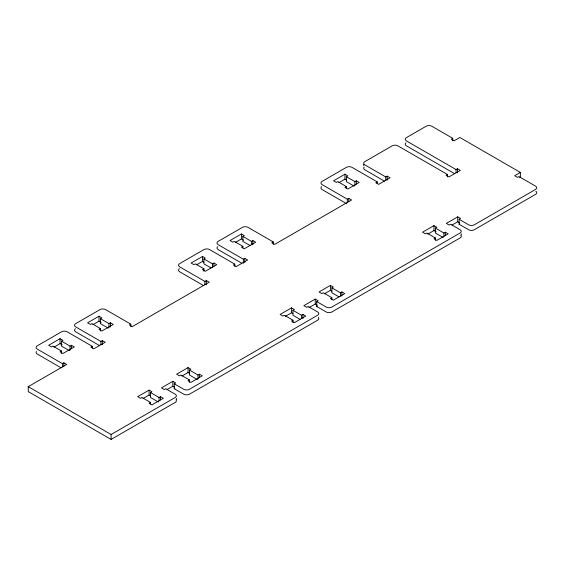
<?xml version="1.0" encoding="UTF-8"?>
<svg xmlns="http://www.w3.org/2000/svg" width="565" height="565" viewBox="0 0 565 565"><rect width="100%" height="100%" fill="white"/><g stroke="black" fill="none" stroke-linecap="round" stroke-linejoin="round"><path stroke-width="0.85" d="M69.318 350.618L61.486 346.091L61.486 341.161L62.913 340.335L60.06 338.689L48.668 345.272L51.514 346.917L52.941 346.091L61.486 351.027L61.486 353.492M108.254 328.138L100.422 323.618L100.422 318.681L101.841 317.862L98.995 316.216L87.603 322.792L90.449 324.437L91.876 323.618L100.422 328.548L100.422 331.019M211.049 267.972L203.923 263.855L203.923 258.925L205.349 258.099L202.503 256.454L191.104 263.036L193.957 264.681L195.377 263.855L203.923 268.792L203.923 271.257M249.984 245.493L242.858 241.382L242.858 236.445L244.285 235.626L241.432 233.981L230.04 240.556L232.886 242.201L234.313 241.382L242.858 246.312L242.858 247.957M354.199 186.146L346.366 181.619L346.366 176.69L347.786 175.863L344.94 174.218L333.548 180.8L336.394 182.446L337.821 181.619L346.366 186.556L346.366 188.202M53.986 347.136L60.06 343.626L62.199 344.862M92.921 324.656L98.995 321.146L101.135 322.382M196.422 264.9L202.503 261.39L203.923 262.209M235.358 242.42L241.432 238.91L243.572 240.146M338.866 182.665L344.94 179.154L346.366 179.974M61.486 351.027L60.06 351.847L62.913 353.492L74.305 346.917L71.458 345.272L70.032 346.091L61.486 341.161M100.422 328.548L98.995 329.374L101.841 331.019L113.24 324.437L110.394 322.792L108.967 323.618L100.422 318.681M203.923 268.792L202.503 269.611L205.349 271.257L216.748 264.681L213.895 263.036L212.475 263.855L203.923 258.925M242.858 246.312L241.432 247.138L244.285 248.784L255.677 242.201L252.83 240.556L251.404 241.382L242.858 236.445M346.366 186.556L344.94 187.375L347.786 189.021L359.185 182.446L356.338 180.8L354.912 181.619L346.366 176.69M92.349 348.012L92.349 346.366L67.186 331.839A4.026 2.324 0 0 0 61.486 331.839L37.269 345.822A4.026 2.324 0 0 0 37.269 349.106L62.44 363.641L63.859 362.815L66.712 364.46L28.25 386.665L28.25 391.594L111.1 439.429L175.199 402.428A4.026 2.324 0 0 0 176.047 399.858M92.349 346.366L90.923 347.193L93.776 348.838L105.168 342.256L102.322 340.61L100.895 341.437L75.731 326.902A4.026 2.324 0 0 1 75.731 323.618L99.949 309.634A4.026 2.324 0 0 1 105.641 309.634L130.805 324.162L130.805 326.634M130.805 324.162L129.385 324.988L132.231 326.634L209.149 282.225L206.303 280.579L204.876 281.398L179.712 266.871A4.026 2.324 0 0 1 179.712 263.587L203.923 249.603A4.026 2.324 0 0 1 209.622 249.603L234.786 264.13L234.786 266.595M234.786 264.13L233.366 264.957L236.212 266.595L247.604 260.02L244.758 258.375L243.331 259.194L218.168 244.666A4.026 2.324 0 0 1 218.168 241.382L242.385 227.398A4.026 2.324 0 0 1 248.084 227.398L273.248 241.926L273.248 244.398M273.248 241.926L271.822 242.752L274.668 244.398L351.585 199.989L348.739 198.343L347.313 199.163L322.149 184.635A4.026 2.324 0 0 1 322.149 181.344L346.366 167.367A4.026 2.324 0 0 1 352.066 167.367L377.229 181.895L377.229 183.54M377.229 181.895L375.803 182.714L378.649 184.36L390.048 177.784L387.195 176.139L385.775 176.958L364.884 164.902A4.026 2.324 0 0 1 364.884 161.611L392.181 145.848A4.026 2.324 0 0 1 397.88 145.848L447.494 174.493L447.494 176.958M452.72 140.777L452.72 138.312L451.294 139.131L454.14 140.777L459.839 137.486L520.379 172.438L520.379 177.375L519.666 177.784M447.494 174.493L446.075 175.32L448.921 176.958L460.313 170.383L457.466 168.737L456.04 169.557L406.426 140.911A4.026 2.324 0 0 1 406.426 137.627L426.13 126.249A4.026 2.324 0 0 1 431.83 126.249L452.72 138.312M520.379 172.438L514.68 175.729L517.526 177.375L518.952 176.548L535.571 186.146A4.026 2.324 0 0 1 535.571 189.437L474.325 224.792A4.026 2.324 0 0 1 468.625 224.792L459.126 219.312L459.126 224.249L468.625 229.729A4.026 2.324 0 0 0 474.325 229.729L535.571 194.367A4.026 2.324 0 0 0 535.818 191.231M158.348 402.012L150.509 397.492L150.509 392.555L151.936 391.736L149.089 390.09L137.691 396.672L140.544 398.311L141.963 397.492L150.509 402.428L150.509 404.074M197.277 379.539L189.445 375.012L189.445 370.082L190.871 369.256L188.018 367.61L176.626 374.192L179.472 375.838L180.899 375.012L189.445 379.948L189.445 382.413M300.072 319.366L292.953 315.256L292.953 310.319L294.372 309.5L291.526 307.854L280.127 314.43L282.98 316.075L284.407 315.256L292.953 320.193L292.953 322.657M339.007 296.886L331.881 292.776L331.881 287.846L333.308 287.02L330.461 285.374L319.063 291.957L321.916 293.602L323.335 292.776L331.881 297.713L331.881 299.358M443.221 237.54L435.389 233.02L435.389 228.083L436.816 227.264L433.962 225.619L422.571 232.194L425.417 233.839L426.843 233.02L435.389 237.95L435.389 240.422M143.009 398.53L149.089 395.027L150.509 395.846M318.314 317.417A4.026 2.324 0 0 1 317.636 320.193L189.445 394.2A4.026 2.324 0 0 1 183.745 394.2L174.253 388.72L174.253 383.783L175.673 382.964L172.826 381.318L161.435 387.894L164.281 389.539L165.707 388.72L175.199 394.2A4.026 2.324 0 0 1 175.199 397.492L111.1 434.499L28.25 386.665M181.944 376.057L188.018 372.547L189.445 373.366M285.445 316.294L291.526 312.791L292.953 313.61M460.75 235.181A4.026 2.324 0 0 1 460.08 237.95L331.881 311.965A4.026 2.324 0 0 1 326.189 311.965L316.69 306.484L316.69 301.548L318.116 300.728L315.263 299.083L303.871 305.658L306.717 307.304L308.144 306.484L317.636 311.965A4.026 2.324 0 0 1 317.636 315.256L189.445 389.271A4.026 2.324 0 0 1 183.745 389.271L174.253 383.783M324.381 293.821L330.461 290.311L331.881 291.13M427.889 234.058L433.962 230.548L436.102 231.784M459.126 219.312L460.553 218.493L457.707 216.847L446.308 223.422L449.161 225.068L450.58 224.249L460.08 229.729A4.026 2.324 0 0 1 460.08 233.02L331.881 307.028A4.026 2.324 0 0 1 326.189 307.028L316.69 301.548M167.127 389.539L172.826 386.255L174.253 387.074M308.857 307.72L315.263 304.019L317.226 305.149M452.007 225.068L457.707 221.777L459.663 222.914M150.509 402.428L149.089 403.248L151.936 404.893L163.327 398.311L160.481 396.672L159.055 397.492L150.509 392.555M174.253 388.72L174.875 388.36M189.445 379.948L188.018 380.768L190.871 382.413L202.263 375.838L199.417 374.192L197.99 375.012L189.445 370.082M292.953 320.193L291.526 321.012L294.372 322.657L305.771 316.075L302.918 314.43L301.498 315.256L292.953 310.319M316.69 306.484L317.311 306.124M331.881 297.713L330.461 298.532L333.308 300.177L344.699 293.602L341.853 291.957L340.427 292.776L331.881 287.846M435.389 237.95L433.962 238.776L436.816 240.422L448.207 233.839L445.361 232.194L443.935 233.02L435.389 228.083M459.126 224.249L459.755 223.888M454.585 173.653L406.426 145.848A4.026 2.324 0 0 1 405.952 142.888M384.468 181.139L364.884 169.832A4.026 2.324 0 0 1 364.206 167.063M346.79 203.796L322.149 189.572A4.026 2.324 0 0 1 321.676 186.605M241.764 263.226L218.168 249.603A4.026 2.324 0 0 1 217.702 246.644M203.301 285.424L179.712 271.807A4.026 2.324 0 0 1 179.465 268.672M99.32 345.462L75.731 331.839A4.026 2.324 0 0 1 75.484 328.703M60.865 367.667L37.269 354.043A4.026 2.324 0 0 1 36.421 351.472M461.259 233.839L461.259 235.075M457.707 216.847L457.707 221.777M457.466 168.737L457.466 172.848M456.04 169.557L456.04 172.848M445.361 232.194L445.361 235.485M443.935 233.02L443.935 236.311M433.962 225.619L433.962 230.548M387.195 176.139L387.195 180.249M385.775 176.958L385.775 180.249M363.705 164.486L363.705 165.722M356.338 180.8L356.338 184.091M354.912 181.619L354.912 185.73M348.739 198.343L348.739 201.634M347.313 199.163L347.313 202.454M344.94 174.218L344.94 179.154M341.853 291.957L341.853 296.067M340.427 292.776L340.427 296.067M330.461 285.374L330.461 290.311M315.263 299.083L315.263 304.019M302.918 314.43L302.918 318.547M301.498 315.256L301.498 318.547M291.526 307.854L291.526 312.791M252.83 240.556L252.83 244.666M251.404 241.382L251.404 244.666M244.758 258.375L244.758 262.485M243.331 259.194L243.331 263.311M241.432 233.981L241.432 238.91M213.895 263.036L213.895 266.327M212.475 263.855L212.475 267.146M206.303 280.579L206.303 284.689M204.876 281.398L204.876 284.689M202.503 256.454L202.503 261.39M199.417 374.192L199.417 377.484M197.99 375.012L197.99 379.122M188.018 367.61L188.018 372.547M176.379 398.311L176.379 399.547M172.826 381.318L172.826 386.255M160.481 396.672L160.481 399.956M159.055 397.492L159.055 400.783M149.089 390.09L149.089 395.027M111.1 434.499L111.1 439.429M110.394 322.792L110.394 326.902M108.967 323.618L108.967 327.728M102.322 340.61L102.322 344.721M100.895 341.437L100.895 344.721M98.995 316.216L98.995 321.146M71.458 345.272L71.458 348.563M70.032 346.091L70.032 350.208M63.859 362.815L63.859 366.106M62.44 363.641L62.44 366.925M60.06 338.689L60.06 343.626"/></g></svg>
